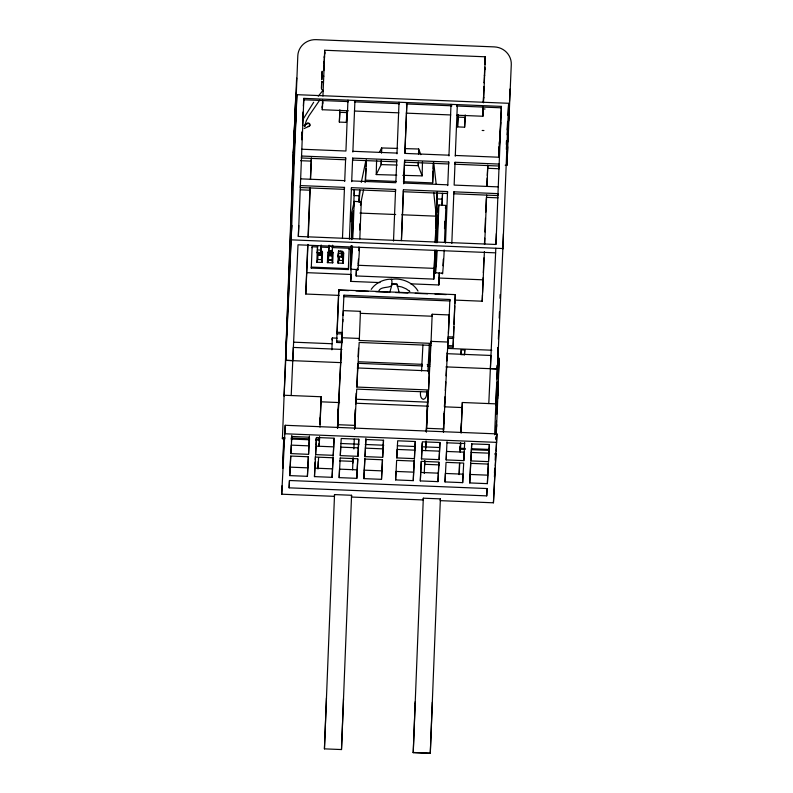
<?xml version="1.0" encoding="UTF-8"?>
<svg xmlns="http://www.w3.org/2000/svg" width="793" height="793" viewBox="0 0 793 793"><rect width="100%" height="100%" fill="white"/><g stroke="black" fill="none" stroke-linecap="round" stroke-linejoin="round"><path stroke-width="1.19" d="M322.117 71.211L321.799 79.796L322.156 71.667M495.318 453.328L495.298 454.538L495.387 453.219M435 249.993L433.791 279.106L356.156 275.954L356.374 269.898M433.791 279.106L434.891 250.608M381.492 153.009L381.602 147.954L397.66 148.41M418.565 154.06L418.664 149.005L405.074 148.618M396.778 175.154L376.239 174.569L376.596 160.295M381.264 161.038L381.175 164.607L376.239 174.569M381.483 152.712L381.602 147.954L379.401 152.385M418.327 162.089L418.238 165.658L422.124 175.877L402.794 175.322M418.545 153.763L418.664 149.005L420.825 154.675M422.124 175.877L422.491 161.594M348.246 110.782L322.285 109.731L322.543 102.297M322.384 107.878L322.414 105.975M324.595 54.013L324.724 50.256L485.276 56.789L485.147 60.407M317.963 468.901L318.191 461.605M459.107 474.64L459.444 464.054M483.026 112.636L482.858 116.254L483.205 108.948L485.048 109.018M381.314 160.136L381.175 164.607L397.234 165.063M436.378 215.418L437.052 192.213M418.298 163.655L418.238 165.658L404.648 165.281M497.964 347.522L497.607 357.93M498.291 381.651L497.677 398.79M285.986 346.878L291.289 206.041L296.919 94.674L508.64 103.288L502.871 248.536L291.17 239.843L284.092 396.203M494.465 473.163L494.624 468.782M283.844 437.558L283.587 445.934L283.963 438.499M324.466 57.691L324.664 52.288L324.357 57.671M331.89 349.822L332.326 337.967L337.174 338.165M482.887 114.222L483.086 108.938M485.019 64.094L485.217 58.811M497.419 365.157L497.29 368.834L497.479 365.266M497.598 360.27L498.044 347.74M285.718 354.223L282.407 438.688L284.875 438.787M294.629 124.888L294.917 116.254L294.084 134.622M291.16 239.932L296.919 94.674M292.805 360.666L293.321 347.433L341.932 349.406M321.571 84.157L321.462 88.905L322.236 90.005M322.473 103.784L322.612 100.225M324.278 62.885L324.535 56.204M317.606 245.632L317.279 252.947L320.808 253.096M321.155 245.443L321.056 248.001M282.05 485.722L281.713 494.198L334.428 496.349L334.527 494.584L351.577 495.278L341.496 749.554L324.436 748.86L326.458 698.009M341.496 749.554L343.508 698.702M366.396 160.345L366.178 166.024M433.434 163.071L433.216 168.75M483.026 110.306L483.165 106.847M484.83 69.318L485.078 62.726M490.401 368.695L490.917 355.462L447.163 353.688M495.823 248.249L488.795 403.568M496.824 378.925L497.35 364.998M502.871 248.536L495.803 404.836M293.529 148.301L291.824 192.005L295.858 93.366L294.897 120.407M294.163 137.06L294.411 130.558M294.778 132.163L297.801 55.887A17.654 16.96 3 0 1 316.12 39.65L494.307 46.896A17.654 16.96 3 0 1 511.287 64.56L506.975 165.291L505.21 165.222M283.686 439.203L282.645 468.445L284.082 438.033M285.222 425.286L284.885 433.761L496.596 442.365L496.933 433.89L285.222 425.286L281.713 494.198M303.848 98.362L298.366 236.443L495.972 244.472L501.444 106.401L303.848 98.362L303.769 99.789L348.226 101.593M289.128 487.834L289.504 480.499L487.11 488.538L486.724 495.873L289.128 487.834L289.415 480.578M289.762 475.612L290.793 456.054L308.427 456.768L307.406 476.325L289.762 475.612L290.674 456.134M290.922 453.606L291.814 436.497L309.458 437.211L308.556 454.33L290.922 453.606L291.249 445.131L308.893 445.854L309.409 436.071M339.097 295.392L305.781 294.034L307.734 244.591M308.021 237.176L309.984 187.772M305.781 294.034L307.981 244.403M308.269 237.028L310.222 187.882M310.559 179.287L311.391 158.402M311.282 268.074L311.332 267.092L348.375 268.599L348.325 269.58L311.282 268.074L312.135 246.752L317.071 246.95M321.641 83.929L322.186 81.778M307.406 476.325L308.318 456.847M308.556 454.33L308.893 445.854M323.752 76.336L324.059 68.525M324.03 69.239L324.327 61.745M321.671 253.017L321.77 251.064L322.523 252.263L322.117 262.433L316.823 262.225L317.23 252.055M317.279 252.947L317.587 245.87M316.823 262.225L317.775 259.509L318.072 252.144M320.878 251.421L320.669 255.336L318.875 255.267L318.964 252.987M322.117 262.433L321.433 259.658L321.77 251.064M314.464 476.613L315.485 457.055L333.129 457.779L332.108 477.336L314.464 476.613L315.118 462.032M315.614 454.617L316.516 437.498L334.16 438.212L333.258 455.331L315.614 454.617L315.901 447.351M315.753 440.036L319.46 440.184L319.599 436.814M319.985 427.1L321.195 396.758L284.142 395.251M331.137 251.44L328.708 251.341L327.816 252.481L327.41 262.652L332.703 262.87L333.11 252.699L332.346 251.748M331.097 251.559L328.817 251.47L328.49 259.826L327.41 262.652L328.361 259.945L331.999 260.342L328.352 260.193L328.689 251.599M331.266 255.584L329.462 255.693L329.601 252.283L331.385 252.352M331.999 260.342L332.356 251.49M346.997 110.733L346.412 122.38L339.354 122.092L339.85 109.731M332.237 340.157L332.297 338.651M338.403 252.908L337.996 263.078L343.29 263.296L343.686 253.126L342.943 251.926L338.492 251.678L338.532 250.975L342.051 251.212L341.753 256.189M338.948 260.372L339.097 256.684L337.996 263.078L338.948 260.382L342.606 260.52L343.29 263.296L342.606 260.52L342.943 251.926L343.686 253.126M342.289 334.022L341.922 342.695L336.629 342.477L338.72 290.208L348.603 290.615M337.084 333.734L337.164 332.267L342.457 332.485L342.378 333.952L337.084 333.734L338.849 289.891L455.291 294.619L453.071 347.205L447.777 346.997L448.144 338.324M332.108 477.336L333.08 456.629M346.412 122.38L346.809 112.497M333.258 455.331L334.041 438.291M342.477 238.237L344.489 187.376L300.388 185.592L300.279 187.544L344.39 189.339L344.489 187.376M344.707 181.399L345.669 157.827L301.558 156.033L301.459 157.995L345.56 159.78L345.669 157.827M324.436 748.86L334.527 494.584M337.62 428.18L338.829 397.561M337.57 428.141L343.934 295.184L449.879 299.486L449.71 301.043M340.167 458.027L357.831 458.78L356.81 478.338L339.166 477.624L339.503 469.149L357.147 469.862L357.702 459.117M340.316 455.618L341.218 438.499L358.862 439.223L357.96 456.332L340.316 455.618L340.653 447.143L358.297 447.857L358.743 439.302M348.325 269.58L349.188 248.259L331.9 247.555M349.406 239.268L351.477 187.663L395.578 189.458L393.506 241.052M351.686 181.676L352.647 158.114L396.758 159.908L395.846 182.717L351.745 180.923M352.865 152.048L354.937 100.443L354.828 102.396M350.962 218.372L351.041 216.172M351.121 245.731L350.308 266.359A12.361 0.813 -86.3 0 0 350.942 269.174L357.98 269.63A27.834 1.824 -86.3 0 0 359.318 251.292L359.467 247.585M351.358 239.664L352.32 215.399M351.368 245.919L350.823 263.851L351.943 246.554M351.656 238.584L352.617 214.14M380.025 282.586L350.615 281.386L351.101 269.273M352.231 239.218L353.331 211.107L350.833 221.673M353.648 206.795L354.332 189.696L354.084 194.394M352.488 245.889L352.29 250.836A27.834 1.824 -86.3 0 1 350.942 269.174M352.776 238.475L354.233 201.382L361.271 201.838L359.804 238.931M359.08 201.709L359.616 189.914M359.13 202.374L359.625 190.161M358.832 250.677L358.971 247.01M359.645 229.901L359.883 223.785M352.588 469.852L353.044 458.215M353.886 448.957L354.263 439.173M354.689 428.874L355.462 409.099M355.661 404.44L355.898 398.255M357.593 367.972L429.3 370.886L428.547 389.978L356.83 387.053L357.782 364.195M443.565 429.965L449.244 314.94L432.175 314.246L430.995 343.369L359.279 340.455L360.458 311.332L343.389 310.638L343.131 315.535M366.386 160.097L365.107 182.539M356.81 478.338L357.147 469.862M357.96 456.332L358.297 447.857M363.868 478.625L364.889 459.068L382.533 459.781L381.502 479.339L363.868 478.625L364.83 458.215M365.018 456.619L365.91 439.5L383.554 440.224L382.662 457.333L365.018 456.619L365.87 438.36M381.502 479.339L382.404 460.128M382.662 457.333L383.445 440.303M396.966 153.832L399.038 102.238L398.938 104.19M401.417 240.17L403.439 189.775L447.549 191.569L445.478 243.173M403.657 183.798L404.608 160.226L448.719 162.02L447.758 185.582M404.876 152.94L406.898 102.555L404.886 153.406L448.987 155.2M401.427 240.636L403.439 189.775M404.608 160.226L403.706 183.034L447.817 184.828M414.323 460.059L413.262 480.637L395.618 479.914L395.955 471.439L413.599 472.152L414.224 460.227M396.778 457.908L397.67 440.799L415.314 441.513L414.422 458.632L396.778 457.908L397.115 449.433L414.749 450.156L415.205 441.592M413.262 480.637L413.599 472.152M414.422 458.632L414.749 450.156M421.331 461.328L438.985 462.081L437.964 481.638L420.32 480.915L420.607 473.659M421.47 458.919L422.372 441.8L440.016 442.514L439.114 459.633L421.47 458.919L422.193 443.109M403.389 181.726L432.641 182.915L433.424 162.823M351.577 495.278L351.487 497.033L423.214 499.957L423.313 498.192L440.383 498.886L430.282 753.35L413.222 752.656L415.155 703.391M413.222 752.656L423.313 498.192M424.265 473.48L424.761 461.129M425.653 450.642L426.029 440.928M426.406 431.788L427.615 401.169M435.228 241.994L435.674 230.922M435.773 228.463L435.962 223.547M435.635 224.657L437.3 192.094L435.298 242.638M435.734 250.548L434.97 269.967A12.361 0.813 -86.3 0 0 435.605 272.782L442.643 273.238A27.834 1.824 -86.3 0 0 443.981 254.9L444.179 249.954M436.071 242.063L436.983 219.007M435.981 250.747L435.486 267.459L436.596 250.162M436.319 242.192L437.28 217.748M436.893 242.827L437.994 214.715L436.071 223.031M437.102 250.737L436.953 254.444A27.834 1.824 -86.3 0 1 435.605 272.782M437.439 242.083L438.896 204.99L445.934 205.446L444.467 242.539M410.655 283.825L438.826 284.974L439.312 272.851M441.988 205.288L442.544 193.284L442.058 205.496M439.372 273.179L438.826 284.974M443.297 259.172L442.93 265.734M444.496 228.622L444.784 221.287M448.937 155.943L451.009 104.349L450.9 106.302M437.964 481.638L438.866 462.418M439.114 459.633L439.907 442.603M430.282 753.35L432.314 702.311M443.465 432.294L444.298 411.478M451.812 243.431L453.883 191.827L497.984 193.621L497.885 195.574L453.774 193.779L453.883 191.827M498.985 167.392L499.154 164.062L455.053 162.278L454.141 185.086L498.252 186.88M455.271 156.201L457.343 104.607L457.234 106.559M448.461 333.149L449.879 299.486M457.561 126.9L458.076 117.116L465.134 117.404L464.619 127.187L457.561 126.9L458.057 114.539M458.076 117.116L458.176 114.648M445.022 481.926L445.359 473.451L463.003 474.164L462.666 482.64L445.022 481.926L446.043 462.359L463.687 463.082L462.666 482.64M446.172 459.92L446.509 451.445L464.153 452.159L463.816 460.634L446.172 459.92L447.024 441.661M453.071 347.205L453.883 326.627M453.983 324.198L454.706 306.039M454.805 303.62L455.291 294.619M464.619 127.187L465.233 114.935M459.99 449.74L460.118 446.37M460.783 431.412L460.832 428.032M465.253 449.433L460.465 449.244L460.713 443.059M461.11 433.156L462.339 402.497L495.853 403.855M483.809 90.194L483.324 102.505M484.295 82.839L484.612 75.048M483.324 102.654L483.522 97.331M484.582 75.712L484.88 68.267M469.724 482.927L470.745 463.37L488.389 464.083L487.368 483.641L469.724 482.927L470.695 462.23M471.468 447.559L471.657 443.892L489.41 444.526L488.518 461.635L470.873 460.921L471.339 449.998M455.063 300.101L482.213 301.211L482.451 295.026M482.55 292.558L483.135 277.719M483.334 272.772L483.918 257.943M484.454 244.343L484.701 238.158M484.939 231.982L485.475 218.382M485.722 212.207L486.258 198.607M482.213 301.211L484.404 251.579M484.701 244.204L486.654 195.058M486.991 186.454L487.814 165.568M486.724 495.873L487.011 488.607M487.368 483.641L488.339 462.943M488.518 461.635L489.301 444.605M497.726 347.79L497.627 350.258L497.736 348.048M494.634 434.782L496.686 382.603M498.381 339.087L498.728 330.433M499.213 318.062L499.461 311.877M499.996 298.267L500.145 294.56M496.021 433.959L496.259 425.99M440.383 498.886L440.284 500.651L493.434 502.802L495.129 468.425M497.35 408.99L499.194 358.109M506.975 165.291L507.708 146.834M507.907 141.917L508.442 128.387M508.729 121.002L509.215 108.7M509.512 101.316L509.998 89.014M293.271 152.781L293.787 139.925M293.896 145.446L294.421 132.58M301.736 134.879L301.836 132.451M322.513 82.522L321.651 82.085L322.176 81.937M323.445 83.919L323.762 76.088M321.086 247.129L320.967 250.102L317.438 249.954M321.195 396.758L319.976 423.075M338.224 409.178L337.431 428.27M354.877 419.923L355.294 409.872M366.088 168.364L365.593 180.189L396.074 181.428M433.127 171.08L432.641 182.915M427.011 412.786L426.218 431.878M443.664 423.531L444.08 413.48M461.516 411.309L461.685 409.059M462.339 402.497L460.981 432.165M483.789 90.422L483.958 86.506M483.998 90.442L484.315 82.611M498.747 157.46L501.295 108.026M496.289 427.268L496.458 421.172M496.824 414.085L497.062 408.088M496.547 426.882L497.33 407.701M293.341 156.994L293.598 150.749M291.081 239.892L291.705 225.222L285.579 360.23L292.24 189.477L296.106 114.182M298.297 236.512L298.763 225.509M323.851 69.219L324.168 61.725M322.929 96.062L323.157 90.769M323.792 70.666L323.881 68.505M323.128 91.482L323.445 83.671M319.083 446.29L319.47 437.191M319.995 424.473L320.293 417.475M332.257 339.394L332.326 337.967M354.501 428.963L354.739 423.363M443.337 431.451L443.525 426.971M460.218 452.03L460.604 442.93M461.04 432.542L461.437 423.214M484.404 75.692L484.711 68.248M483.472 102.674L483.7 97.351M484.107 82.819L484.424 75.028M483.68 98.005L483.998 90.224M495.912 244.175L496.359 233.538M502.772 249.18L503.416 233.826M496.894 410.328L497.231 402.16M497.617 392.882L498.103 381.512M496.091 439.818L496.23 436.319M496.22 434.723L496.715 424.642M321.621 84.108L321.502 87.993M324.129 62.865L324.406 56.194M322.602 103.794L322.751 100.235M356.454 269.719L356.156 275.954M484.682 69.298L484.771 67.217M483.294 106.867L482.967 114.232M497.588 395.836L498.222 381.75M498.4 374.792L499.134 359.16M496.031 439.144L496.121 436.943M495.209 460.178L495.506 453.467M293.103 162.268L292.766 169.117L296.523 80.331A17.654 16.96 3 0 1 296.76 78.13M291.2 395.538L298.009 244.809L495.615 252.848M310.37 179.297L311.362 157.916M319.192 441.116L319.351 437.558M318.588 457.492L318.052 468.643M351.021 220.851L351.339 214.031M425.573 446.628L425.782 441.889M444.695 401.714L444.486 406.819L462.071 407.552M460.495 443.297L460.099 451.792M459.732 463.231L459.197 474.383M486.793 186.464L487.18 177.989M487.279 175.56L487.784 165.083M494.852 468.078L494.426 476.871M322.414 107.709L322.652 102.307M484.91 64.084L485.138 58.801M318.955 446.053L319.093 443.237M341.971 252.779L341.674 257.19L338.145 256.952L338.294 254.573M338.532 250.975L338.145 256.952M340.237 251.797L340.266 251.094M341.674 257.19L341.823 254.652M350.615 281.386L350.962 274.457L306.861 272.663M359.298 201.283L359.844 190.3M282.407 438.688L282.457 437.736L284.925 437.835M291.447 441.463L291.765 435.357M312.085 247.723L312.135 246.752M318.875 255.267L319.034 252.333M320.669 255.336L321.165 245.007M315.247 459.583L315.445 455.916M316.02 444.913L316.407 437.577M319.46 440.184L319.51 439.243L315.802 439.094M339.354 122.092L339.87 112.319L346.928 112.596M347.849 102.119L347.949 100.156L345.936 151.017L301.826 149.223M338.651 291.626L338.72 290.208M338.77 291.358L338.849 289.891M336.629 342.477L336.708 341.069L341.991 341.287M343.934 295.184L343.855 296.651L449.809 300.953M337.858 416.206L342.051 336.093M342.794 321.889L342.923 319.44M352.647 158.114L352.548 160.067L396.649 161.861L396.758 159.908M351.477 187.663L351.368 189.616L395.479 191.41L395.578 189.458M349.138 249.23L349.188 248.259M339.166 477.624L340.187 458.057M350.655 280.325L350.962 274.457M355.661 402.785L356.166 393.239M357.435 368.943L357.693 364.086M358.079 356.8L358.515 348.296M360.458 311.332L360.349 313.324L432.066 316.238L432.175 314.246M352.826 463.152L353.133 457.68M354.649 428.835L356.731 389.105L428.438 392.02M356.83 387.053L359.17 342.457L430.886 345.371M359.279 340.455L359.378 338.452L342.308 337.759M395.618 479.914L396.649 460.356L414.293 461.07M421.569 370.965L422.927 345.024M421.222 461.704L420.657 472.44L438.301 473.163M420.32 480.915L421.351 461.357M420.577 391.623C420.211 394.26 420.211 398.463 423.293 399.404C426.822 398.572 426.723 393.853 426.882 390.979M427.913 371.223L429.34 344.053M426.822 416.295L428.141 391.127M429.053 373.83L430.599 344.172M424.562 466.066L424.85 460.594M425.514 447.817L425.841 441.632M426.356 431.749L431.095 341.367L448.164 342.061M425.752 447.916L425.801 446.945M415.145 703.391L415.254 701.617M438.876 283.914L439.183 278.046L483.284 279.83M448.719 162.02L448.62 163.973L404.509 162.178M447.549 191.569L447.44 193.522L403.34 191.728M455.053 162.278L454.944 164.23L499.055 166.024M444.447 406.393L444.952 396.768M445.279 390.592L445.735 381.939M446.053 375.763L446.509 367.109M446.836 360.934L447.282 352.28M448.987 319.837L449.244 314.94M460.465 449.244L460.515 448.263L465.313 448.461M463.816 460.634L464.668 442.375M470.873 460.921L471.776 443.812M498.856 151.493L499.114 146.596M499.243 144.157L499.372 141.709M506.301 144.435L506.489 140.767L508.254 140.847M497.598 362.887L497.974 355.75M495.258 465.957L495.903 453.626M496.031 451.158L496.933 433.89M493.434 502.802L496.596 442.365M324.525 54.003L324.704 50.256M322.305 109.731L322.483 105.975M485.078 60.397L485.276 56.789M301.756 139.806L302.222 131.36M302.559 125.324L303.164 114.47M498.817 157.49L500.76 122.499M506.34 149.332L506.816 140.886M507.153 134.85L507.817 122.786M302.52 120.427L303.005 112.011M303.352 106.004L303.689 99.987M501.444 106.401L501.364 107.818L456.907 106.014M507.114 129.893L507.599 121.428M507.946 115.382L508.64 103.288M358.495 259.232L358 264.039M332.346 249.617L332.247 251.183L328.728 250.945L329.026 246.167L332.554 246.395L332.614 245.433M330.166 255.742L330.512 250.479M331.95 255.861L332.634 245.255M341.733 256.149L338.185 256.258M460.951 354.6L461.258 349.822L464.787 350.05L464.47 354.778L460.941 354.56L461.258 349.822M328.728 250.945L329.095 245.196M330.413 252.045L330.185 255.515L331.97 255.624L332.198 252.164M341.922 253.225L342.051 251.212M464.47 354.788L464.787 350.05M391.177 279.483C400.207 277.431 412.945 282.021 417.98 291.041M354.233 201.382L351.091 215.072M361.311 182.35L365.979 160.077M360.438 204.812L363.63 189.567M360.508 205.486L361.271 201.838M438.896 204.99L436.338 216.211M445.359 208.182L445.934 205.446M389.829 292.25C390.899 287.988 392.882 283.616 391.544 279.186C384.179 278.948 375.565 282.774 371.223 289.366M378.925 290.753C381.056 285.589 392.476 289.039 392.039 283.825L396.946 283.944L399.206 292.607M303.441 118.682L313.671 102.267M319.748 100.047L308.933 115.847L306.366 120.615L304.522 126.493L304.274 125.344L304.948 126.394L304.314 125.76M318.271 96.171L323.038 90.333M327.816 252.481L328.817 251.47M321.651 82.085L322.523 82.323M308.883 126.295L309.23 126.196A1.13 1.021 57.1 0 0 309.785 125.403L309.448 124.243A2.191 1.973 57.1 0 0 308.398 123.421L307.268 123.401L304.839 125.096M309.072 126.305L304.175 128.525M391.911 284.3L397.065 284.4M354.402 101.841L398.859 103.655M406.274 103.952L451.96 105.806M354.392 111.03L398.879 112.844M406.264 113.141L450.751 114.955M456.897 115.203L482.858 116.254M482.164 130.458L483.928 130.538M352.915 151.294L397.025 153.089M455.321 155.458L499.431 157.252M300.597 160.692L311.183 161.118M487.606 168.294L499.372 168.77M300.656 178.851L344.757 180.645M300.468 189.814L309.875 190.201M486.307 197.368L498.073 197.844M354.015 195.564L359.308 195.782M436.943 198.934L442.236 199.152M359.953 213.069L395.687 214.516M401.843 214.764L436.348 216.172L433.702 192.421M320.778 247.099L329.422 247.456M328.49 259.826L331.9 259.965L332.703 262.87L332.019 260.094M317.775 259.509L321.433 259.658M357.881 265.268L434.277 268.371M356.007 290.912L368.358 291.418M375.773 291.715L388.124 292.221M395.529 292.518L407.88 293.023M415.294 293.321L427.635 293.826M435.05 294.124L446.162 294.58M447.857 345.589L453.15 345.798M293.479 342.17L332.108 343.736M447.559 348.424L491.799 350.228M358.614 361.757L422.322 364.344M427.219 364.542L429.667 364.641M285.748 360.29L292.805 360.577M490.411 368.606L497.459 368.983L445.944 366.891M285.748 360.379L340.97 362.629M358.258 363.333L422.481 365.94M427.417 366.138L429.885 366.237M355.849 399.236L427.566 402.15M320.927 401.813L339.573 402.576M355.601 403.221L428.369 406.185M337.759 424.691L354.828 425.385M426.545 428.299L443.614 428.993M447.074 442.801L464.718 443.525M291.1 438.083L309.627 438.836M291.051 439.035L309.577 439.788M471.29 448.699L489.251 449.433M340.673 443.485L359.031 444.229M365.216 444.476L383.762 445.23M397.362 445.785L414.67 446.489M422.094 446.796L439.213 447.49M471.24 449.681L489.202 450.404M315.951 446.132L333.595 446.856M365.355 448.144L382.999 448.858M421.807 450.434L439.451 451.158M471.211 452.446L488.855 453.16M339.523 460.832L352.925 461.377M424.651 464.292L439.282 464.886M290.099 467.136L307.743 467.85M314.801 468.138L332.445 468.861M364.205 470.15L381.839 470.864M470.061 474.452L487.705 475.166M413.232 752.468L430.292 753.162M338.363 253.512L341.882 253.75M396.926 285.946L401.833 286.987L406.224 288.88L409.803 291.497L409.436 291.15M332.227 251.609L333.11 252.699M433.781 162.833L436.16 184.214M426.713 391.871L426.753 393.447M357.98 269.63A12.361 0.813 -86.3 0 1 357.365 268.203M442.643 273.238A12.361 0.813 -86.3 0 1 442.097 272.861M306.564 124.293A1.764 1.695 3 0 1 308.616 123.143A1.764 1.695 3 0 1 310.004 125.016A1.764 1.695 3 0 1 308.18 126.493M306.703 124.194A1.13 1.021 57.1 0 1 307.268 123.401M448.313 336.787L448.233 338.264L453.527 338.482L453.606 336.995L448.313 336.787"/></g></svg>
